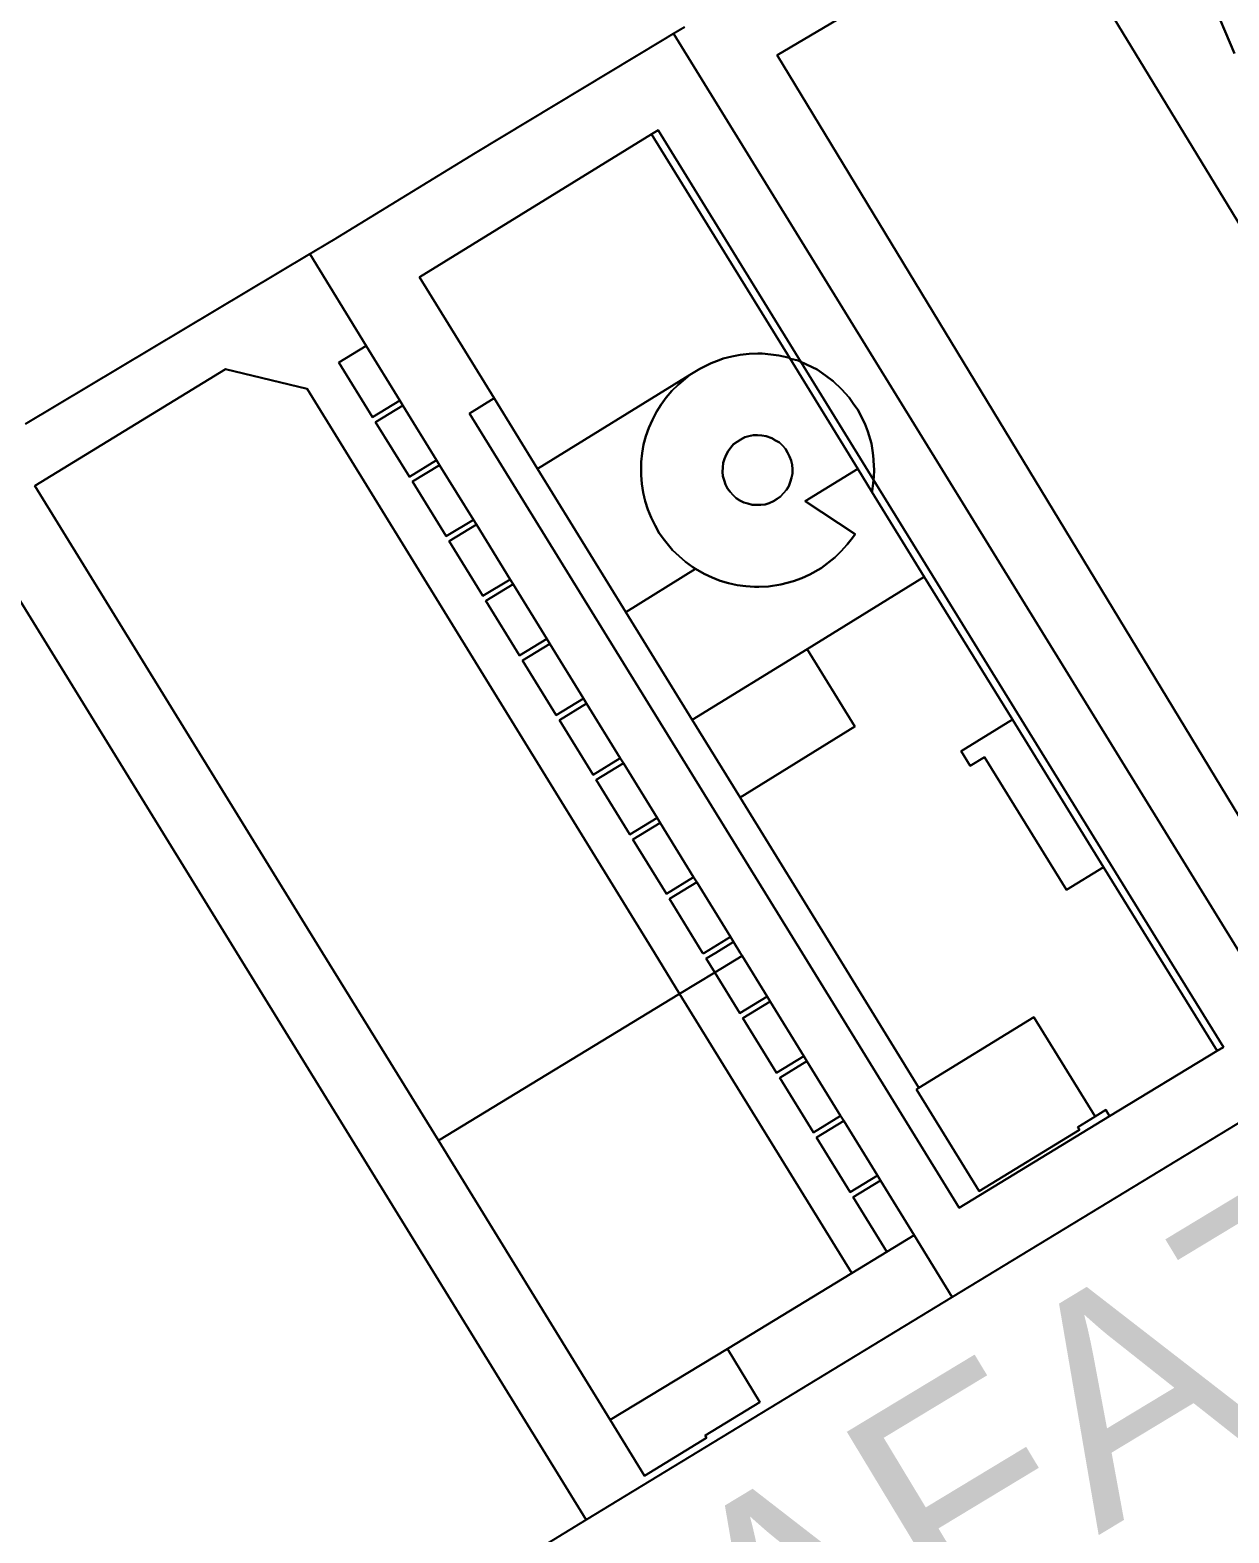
# Model space of a CAD drawing. Header units: millimetres. Extents: x 1888 to 2040, y 1705 to 1894.
# Drawn here: x 1943.3641 to 1943.4463, y 1822.9347 to 1823.0377 of the extents above; entities that cross this region are included whole.
import ezdxf

# ---------------------------------------------------------------- set-up
doc = ezdxf.new("R2010")
doc.units = ezdxf.units.MM
doc.styles.get("Standard").update_dxf_attribs({"font": 'arial.ttf'})

# ---------------------------------------------------------------- blocks, each defined once
blk = doc.blocks.new('PI Son Oms')
for p, q in [((-181.361, -11.73634), (-181.34289, -11.72559)), ((-181.34289, -11.72559), (-181.361, -11.73634)), ((-181.34289, -11.72559), (-181.32473, -11.75544)), ((-181.32473, -11.75544), (-181.34289, -11.72559)), ((-181.33131, -11.73225), (-181.32963, -11.73621)), ((-181.32963, -11.73621), (-181.33131, -11.73225)), ((-181.33131, -11.73225), (-181.32963, -11.73621)), ((-181.32963, -11.73621), (-181.33131, -11.73225)), ((-181.36886, -11.73531), (-181.36811, -11.73485)), ((-181.36886, -11.73531), (-181.36811, -11.73485)), ((-181.36811, -11.73485), (-181.36733, -11.73438)), ((-181.36811, -11.73485), (-181.36733, -11.73438)), ((-181.36811, -11.73485), (-181.32927, -11.79789)), ((-181.32927, -11.79789), (-181.36811, -11.73485)), ((-181.36811, -11.73485), (-181.32927, -11.79789)), ((-181.32927, -11.79789), (-181.36811, -11.73485)), ((-181.3817, -11.74304), (-181.36886, -11.73531)), ((-181.3817, -11.74304), (-181.36886, -11.73531)), ((-181.32366, -11.79789), (-181.361, -11.73634)), ((-181.361, -11.73634), (-181.32366, -11.79789)), ((-181.38554, -11.75155), (-181.36962, -11.74175)), ((-181.36962, -11.74175), (-181.38554, -11.75155)), ((-181.36962, -11.74175), (-181.36917, -11.74148)), ((-181.36917, -11.74148), (-181.36962, -11.74175)), ((-181.36014, -11.75712), (-181.36962, -11.74175)), ((-181.36962, -11.74175), (-181.36014, -11.75712)), ((-181.36917, -11.74148), (-181.35937, -11.75737)), ((-181.35937, -11.75737), (-181.36917, -11.74148)), ((-181.39143, -11.74899), (-181.3817, -11.74304)), ((-181.39143, -11.74899), (-181.3817, -11.74304)), ((-181.393, -11.74993), (-181.3917, -11.74915)), ((-181.393, -11.74993), (-181.3917, -11.74915)), ((-181.3917, -11.74915), (-181.39143, -11.74899)), ((-181.3917, -11.74915), (-181.39143, -11.74899)), ((-181.41256, -11.76161), (-181.39305, -11.74996)), ((-181.41256, -11.76161), (-181.39305, -11.74996)), ((-181.39305, -11.74996), (-181.393, -11.74993)), ((-181.39305, -11.74996), (-181.393, -11.74993)), ((-181.39305, -11.74996), (-181.38919, -11.75626)), ((-181.38919, -11.75626), (-181.39305, -11.74996)), ((-181.39305, -11.74996), (-181.38919, -11.75626)), ((-181.38919, -11.75626), (-181.39305, -11.74996)), ((-181.38042, -11.75986), (-181.38554, -11.75155)), ((-181.38554, -11.75155), (-181.38042, -11.75986)), ((-181.38919, -11.75626), (-181.39106, -11.7574)), ((-181.39106, -11.7574), (-181.38919, -11.75626)), ((-181.38919, -11.75626), (-181.38688, -11.76001)), ((-181.38688, -11.76001), (-181.38919, -11.75626)), ((-181.38919, -11.75626), (-181.38688, -11.76001)), ((-181.38688, -11.76001), (-181.38919, -11.75626)), ((-181.39106, -11.7574), (-181.38875, -11.76115)), ((-181.38875, -11.76115), (-181.39106, -11.7574)), ((-181.36631, -11.75784), (-181.36554, -11.75746)), ((-181.36554, -11.75746), (-181.36631, -11.75784)), ((-181.36554, -11.75746), (-181.36498, -11.75724)), ((-181.36498, -11.75724), (-181.36554, -11.75746)), ((-181.36498, -11.75724), (-181.3647, -11.75714)), ((-181.3647, -11.75714), (-181.36498, -11.75724)), ((-181.3647, -11.75714), (-181.36441, -11.75707)), ((-181.36441, -11.75707), (-181.3647, -11.75714)), ((-181.36441, -11.75707), (-181.36412, -11.75699)), ((-181.36412, -11.75699), (-181.36441, -11.75707)), ((-181.36412, -11.75699), (-181.36353, -11.75688)), ((-181.36353, -11.75688), (-181.36412, -11.75699)), ((-181.36353, -11.75688), (-181.36293, -11.75681)), ((-181.36293, -11.75681), (-181.36353, -11.75688)), ((-181.36293, -11.75681), (-181.36233, -11.75679)), ((-181.36233, -11.75679), (-181.36293, -11.75681)), ((-181.36233, -11.75679), (-181.36203, -11.7568)), ((-181.36203, -11.7568), (-181.36233, -11.75679)), ((-181.36203, -11.7568), (-181.36143, -11.75685)), ((-181.36143, -11.75685), (-181.36203, -11.7568)), ((-181.36143, -11.75685), (-181.36089, -11.75692)), ((-181.36089, -11.75692), (-181.36143, -11.75685)), ((-181.36089, -11.75692), (-181.36025, -11.75707)), ((-181.36025, -11.75707), (-181.36089, -11.75692)), ((-181.36025, -11.75707), (-181.36014, -11.75712)), ((-181.36014, -11.75712), (-181.36025, -11.75707)), ((-181.36007, -11.75715), (-181.36014, -11.75712)), ((-181.36014, -11.75712), (-181.35547, -11.7647)), ((-181.36014, -11.75712), (-181.36007, -11.75715)), ((-181.35547, -11.7647), (-181.36014, -11.75712)), ((-181.35957, -11.75728), (-181.36007, -11.75715)), ((-181.36007, -11.75715), (-181.35957, -11.75728)), ((-181.35937, -11.75737), (-181.35957, -11.75728)), ((-181.35957, -11.75728), (-181.35937, -11.75737)), ((-181.35937, -11.75737), (-181.35439, -11.76545)), ((-181.35827, -11.7579), (-181.35937, -11.75737)), ((-181.35937, -11.75737), (-181.35827, -11.7579)), ((-181.35439, -11.76545), (-181.35937, -11.75737)), ((-181.41192, -11.76586), (-181.39883, -11.75787)), ((-181.39883, -11.75787), (-181.41192, -11.76586)), ((-181.39883, -11.75787), (-181.39324, -11.75922)), ((-181.39324, -11.75922), (-181.39883, -11.75787)), ((-181.37744, -11.7647), (-181.367, -11.75826)), ((-181.367, -11.75826), (-181.37744, -11.7647)), ((-181.367, -11.75826), (-181.36779, -11.75893)), ((-181.36779, -11.75893), (-181.367, -11.75826)), ((-181.367, -11.75826), (-181.36631, -11.75784)), ((-181.36631, -11.75784), (-181.367, -11.75826)), ((-181.35768, -11.75829), (-181.35827, -11.7579)), ((-181.35827, -11.7579), (-181.35768, -11.75829)), ((-181.35716, -11.75869), (-181.35768, -11.75829)), ((-181.35768, -11.75829), (-181.35716, -11.75869)), ((-181.39324, -11.75922), (-181.36942, -11.79789)), ((-181.36942, -11.79789), (-181.39324, -11.75922)), ((-181.36822, -11.75935), (-181.36861, -11.75981)), ((-181.36861, -11.75981), (-181.36822, -11.75935)), ((-181.36779, -11.75893), (-181.36822, -11.75935)), ((-181.36822, -11.75935), (-181.36779, -11.75893)), ((-181.3566, -11.75924), (-181.35716, -11.75869)), ((-181.35716, -11.75869), (-181.3566, -11.75924)), ((-181.35606, -11.75981), (-181.3566, -11.75924)), ((-181.3566, -11.75924), (-181.35606, -11.75981)), ((-181.38875, -11.76115), (-181.38688, -11.76001)), ((-181.38688, -11.76001), (-181.38875, -11.76115)), ((-181.38667, -11.76035), (-181.38854, -11.76149)), ((-181.38854, -11.76149), (-181.38667, -11.76035)), ((-181.38688, -11.76001), (-181.38667, -11.76035)), ((-181.38667, -11.76035), (-181.38688, -11.76001)), ((-181.38688, -11.76001), (-181.38667, -11.76035)), ((-181.38667, -11.76035), (-181.38688, -11.76001)), ((-181.38667, -11.76035), (-181.38436, -11.7641)), ((-181.38436, -11.7641), (-181.38667, -11.76035)), ((-181.38667, -11.76035), (-181.38436, -11.7641)), ((-181.38436, -11.7641), (-181.38667, -11.76035)), ((-181.3821, -11.7609), (-181.38042, -11.75986)), ((-181.38042, -11.75986), (-181.3821, -11.7609)), ((-181.38042, -11.75986), (-181.37744, -11.7647)), ((-181.37744, -11.7647), (-181.38042, -11.75986)), ((-181.36896, -11.7603), (-181.36928, -11.7608)), ((-181.36928, -11.7608), (-181.36896, -11.7603)), ((-181.36861, -11.75981), (-181.36896, -11.7603)), ((-181.36896, -11.7603), (-181.36861, -11.75981)), ((-181.35579, -11.76022), (-181.35606, -11.75981)), ((-181.35606, -11.75981), (-181.35579, -11.76022)), ((-181.35547, -11.76066), (-181.35579, -11.76022)), ((-181.35579, -11.76022), (-181.35547, -11.76066)), ((-181.355, -11.7616), (-181.35547, -11.76066)), ((-181.35547, -11.76066), (-181.355, -11.7616)), ((-181.38854, -11.76149), (-181.38623, -11.76524)), ((-181.38623, -11.76524), (-181.38854, -11.76149)), ((-181.35929, -11.79789), (-181.3821, -11.7609)), ((-181.3821, -11.7609), (-181.35929, -11.79789)), ((-181.36955, -11.76134), (-181.3698, -11.76189)), ((-181.3698, -11.76189), (-181.36955, -11.76134)), ((-181.36928, -11.7608), (-181.36955, -11.76134)), ((-181.36955, -11.76134), (-181.36928, -11.7608)), ((-181.35479, -11.76213), (-181.355, -11.7616)), ((-181.355, -11.7616), (-181.35479, -11.76213)), ((-181.37, -11.76246), (-181.37016, -11.76304)), ((-181.37016, -11.76304), (-181.37, -11.76246)), ((-181.3698, -11.76189), (-181.37, -11.76246)), ((-181.37, -11.76246), (-181.3698, -11.76189)), ((-181.36375, -11.76284), (-181.3635, -11.76268)), ((-181.3635, -11.76268), (-181.36375, -11.76284)), ((-181.3635, -11.76268), (-181.36323, -11.76254)), ((-181.36323, -11.76254), (-181.3635, -11.76268)), ((-181.36323, -11.76254), (-181.36294, -11.76246)), ((-181.36294, -11.76246), (-181.36323, -11.76254)), ((-181.36294, -11.76246), (-181.36265, -11.7624)), ((-181.36265, -11.7624), (-181.36294, -11.76246)), ((-181.36265, -11.7624), (-181.36235, -11.76239)), ((-181.36235, -11.76239), (-181.36265, -11.7624)), ((-181.36235, -11.76239), (-181.36205, -11.76241)), ((-181.36205, -11.76241), (-181.36235, -11.76239)), ((-181.36205, -11.76241), (-181.36175, -11.76246)), ((-181.36175, -11.76246), (-181.36205, -11.76241)), ((-181.36175, -11.76246), (-181.36137, -11.76261)), ((-181.36137, -11.76261), (-181.36175, -11.76246)), ((-181.36137, -11.76261), (-181.36111, -11.76275)), ((-181.36111, -11.76275), (-181.36137, -11.76261)), ((-181.36111, -11.76275), (-181.36085, -11.7629)), ((-181.36085, -11.7629), (-181.36111, -11.76275)), ((-181.35454, -11.76296), (-181.35479, -11.76213)), ((-181.35479, -11.76213), (-181.35454, -11.76296)), ((-181.37027, -11.76363), (-181.37033, -11.76423)), ((-181.37033, -11.76423), (-181.37027, -11.76363)), ((-181.37016, -11.76304), (-181.37027, -11.76363)), ((-181.37027, -11.76363), (-181.37016, -11.76304)), ((-181.36462, -11.76401), (-181.3645, -11.76374)), ((-181.3645, -11.76374), (-181.36462, -11.76401)), ((-181.3645, -11.76374), (-181.36436, -11.76348)), ((-181.36436, -11.76348), (-181.3645, -11.76374)), ((-181.36436, -11.76348), (-181.36419, -11.76324)), ((-181.36419, -11.76324), (-181.36436, -11.76348)), ((-181.36419, -11.76324), (-181.36399, -11.76302)), ((-181.36399, -11.76302), (-181.36419, -11.76324)), ((-181.36399, -11.76302), (-181.36375, -11.76284)), ((-181.36375, -11.76284), (-181.36399, -11.76302)), ((-181.36085, -11.7629), (-181.36064, -11.76311)), ((-181.36064, -11.76311), (-181.36085, -11.7629)), ((-181.36064, -11.76311), (-181.36044, -11.76333)), ((-181.36044, -11.76333), (-181.36064, -11.76311)), ((-181.36044, -11.76333), (-181.36029, -11.76359)), ((-181.36029, -11.76359), (-181.36044, -11.76333)), ((-181.36029, -11.76359), (-181.36015, -11.76386)), ((-181.36015, -11.76386), (-181.36029, -11.76359)), ((-181.35443, -11.7636), (-181.35454, -11.76296)), ((-181.35454, -11.76296), (-181.35443, -11.7636)), ((-181.3544, -11.76403), (-181.35443, -11.7636)), ((-181.35443, -11.7636), (-181.3544, -11.76403)), ((-181.38623, -11.76524), (-181.38436, -11.7641)), ((-181.38436, -11.7641), (-181.38623, -11.76524)), ((-181.38415, -11.76444), (-181.38602, -11.76558)), ((-181.38602, -11.76558), (-181.38415, -11.76444)), ((-181.38436, -11.7641), (-181.38415, -11.76444)), ((-181.38415, -11.76444), (-181.38436, -11.7641)), ((-181.38436, -11.7641), (-181.38415, -11.76444)), ((-181.38415, -11.76444), (-181.38436, -11.7641)), ((-181.38415, -11.76444), (-181.38184, -11.76819)), ((-181.38184, -11.76819), (-181.38415, -11.76444)), ((-181.38415, -11.76444), (-181.38184, -11.76819)), ((-181.38184, -11.76819), (-181.38415, -11.76444)), ((-181.37744, -11.7647), (-181.37139, -11.77452)), ((-181.37139, -11.77452), (-181.37744, -11.7647)), ((-181.37033, -11.76423), (-181.37034, -11.76513)), ((-181.37034, -11.76513), (-181.37033, -11.76423)), ((-181.36475, -11.7649), (-181.36474, -11.7646)), ((-181.36474, -11.7646), (-181.36475, -11.7649)), ((-181.36474, -11.7646), (-181.3647, -11.7643)), ((-181.3647, -11.7643), (-181.36474, -11.7646)), ((-181.3647, -11.7643), (-181.36462, -11.76401)), ((-181.36462, -11.76401), (-181.3647, -11.7643)), ((-181.36015, -11.76386), (-181.36004, -11.76414)), ((-181.36004, -11.76414), (-181.36015, -11.76386)), ((-181.36004, -11.76414), (-181.35998, -11.76443)), ((-181.35998, -11.76443), (-181.36004, -11.76414)), ((-181.35998, -11.76443), (-181.35996, -11.76473)), ((-181.35996, -11.76473), (-181.35998, -11.76443)), ((-181.35996, -11.76473), (-181.35996, -11.76503)), ((-181.35996, -11.76503), (-181.35996, -11.76473)), ((-181.35908, -11.76693), (-181.35547, -11.7647)), ((-181.35547, -11.7647), (-181.35908, -11.76693)), ((-181.35547, -11.7647), (-181.3545, -11.76628)), ((-181.3545, -11.76628), (-181.35547, -11.7647)), ((-181.35439, -11.76414), (-181.3544, -11.76403)), ((-181.3544, -11.76403), (-181.35439, -11.76414)), ((-181.35435, -11.7648), (-181.35439, -11.76414)), ((-181.35439, -11.76414), (-181.35435, -11.7648)), ((-181.35437, -11.76524), (-181.35435, -11.7648)), ((-181.35435, -11.7648), (-181.35437, -11.76524)), ((-181.41827, -11.76509), (-181.39806, -11.79789)), ((-181.39806, -11.79789), (-181.41827, -11.76509)), ((-181.41827, -11.76509), (-181.39806, -11.79789)), ((-181.39806, -11.79789), (-181.41827, -11.76509)), ((-181.39218, -11.79789), (-181.41192, -11.76586)), ((-181.41192, -11.76586), (-181.39218, -11.79789)), ((-181.38602, -11.76558), (-181.38371, -11.76933)), ((-181.38371, -11.76933), (-181.38602, -11.76558)), ((-181.37034, -11.76513), (-181.37028, -11.76573)), ((-181.37028, -11.76573), (-181.37034, -11.76513)), ((-181.37028, -11.76573), (-181.3702, -11.76633)), ((-181.3702, -11.76633), (-181.37028, -11.76573)), ((-181.36472, -11.7652), (-181.36475, -11.7649)), ((-181.36475, -11.7649), (-181.36472, -11.7652)), ((-181.36464, -11.76549), (-181.36472, -11.7652)), ((-181.36472, -11.7652), (-181.36464, -11.76549)), ((-181.36454, -11.76577), (-181.36464, -11.76549)), ((-181.36464, -11.76549), (-181.36454, -11.76577)), ((-181.3644, -11.76604), (-181.36454, -11.76577)), ((-181.36454, -11.76577), (-181.3644, -11.76604)), ((-181.3602, -11.76589), (-181.36037, -11.76614)), ((-181.36037, -11.76614), (-181.3602, -11.76589)), ((-181.3601, -11.76561), (-181.3602, -11.76589)), ((-181.3602, -11.76589), (-181.3601, -11.76561)), ((-181.36002, -11.76532), (-181.3601, -11.76561)), ((-181.3601, -11.76561), (-181.36002, -11.76532)), ((-181.35996, -11.76503), (-181.36002, -11.76532)), ((-181.36002, -11.76532), (-181.35996, -11.76503)), ((-181.35448, -11.7662), (-181.35441, -11.7657)), ((-181.35441, -11.7657), (-181.35448, -11.7662)), ((-181.35441, -11.7657), (-181.35439, -11.76545)), ((-181.35439, -11.76545), (-181.35441, -11.7657)), ((-181.35439, -11.76545), (-181.35437, -11.76524)), ((-181.35437, -11.76524), (-181.35439, -11.76545)), ((-181.35439, -11.76545), (-181.33439, -11.79789)), ((-181.33439, -11.79789), (-181.35439, -11.76545)), ((-181.3702, -11.76633), (-181.37005, -11.76691)), ((-181.37005, -11.76691), (-181.3702, -11.76633)), ((-181.37005, -11.76691), (-181.36988, -11.76749)), ((-181.36988, -11.76749), (-181.37005, -11.76691)), ((-181.36423, -11.76629), (-181.3644, -11.76604)), ((-181.3644, -11.76604), (-181.36423, -11.76629)), ((-181.36403, -11.76651), (-181.36423, -11.76629)), ((-181.36423, -11.76629), (-181.36403, -11.76651)), ((-181.36381, -11.76671), (-181.36403, -11.76651)), ((-181.36403, -11.76651), (-181.36381, -11.76671)), ((-181.36356, -11.76687), (-181.36381, -11.76671)), ((-181.36381, -11.76671), (-181.36356, -11.76687)), ((-181.36329, -11.767), (-181.36356, -11.76687)), ((-181.36356, -11.76687), (-181.36329, -11.767)), ((-181.36126, -11.76693), (-181.36154, -11.76705)), ((-181.36154, -11.76705), (-181.36126, -11.76693)), ((-181.36101, -11.76677), (-181.36126, -11.76693)), ((-181.36126, -11.76693), (-181.36101, -11.76677)), ((-181.36077, -11.76659), (-181.36101, -11.76677)), ((-181.36101, -11.76677), (-181.36077, -11.76659)), ((-181.36056, -11.76637), (-181.36077, -11.76659)), ((-181.36077, -11.76659), (-181.36056, -11.76637)), ((-181.36037, -11.76614), (-181.36056, -11.76637)), ((-181.36056, -11.76637), (-181.36037, -11.76614)), ((-181.35566, -11.76918), (-181.35908, -11.76693)), ((-181.35908, -11.76693), (-181.35566, -11.76918)), ((-181.3545, -11.76628), (-181.35448, -11.7662)), ((-181.35448, -11.7662), (-181.3545, -11.76628)), ((-181.35091, -11.7721), (-181.3545, -11.76628)), ((-181.3545, -11.76628), (-181.35091, -11.7721)), ((-181.36988, -11.76749), (-181.36965, -11.76805)), ((-181.36965, -11.76805), (-181.36988, -11.76749)), ((-181.36301, -11.76709), (-181.36329, -11.767)), ((-181.36329, -11.767), (-181.36301, -11.76709)), ((-181.36272, -11.76717), (-181.36301, -11.76709)), ((-181.36301, -11.76709), (-181.36272, -11.76717)), ((-181.36242, -11.76718), (-181.36272, -11.76717)), ((-181.36272, -11.76717), (-181.36242, -11.76718)), ((-181.36212, -11.76718), (-181.36242, -11.76718)), ((-181.36242, -11.76718), (-181.36212, -11.76718)), ((-181.36182, -11.76714), (-181.36212, -11.76718)), ((-181.36212, -11.76718), (-181.36182, -11.76714)), ((-181.36154, -11.76705), (-181.36182, -11.76714)), ((-181.36182, -11.76714), (-181.36154, -11.76705)), ((-181.38371, -11.76933), (-181.38184, -11.76819)), ((-181.38184, -11.76819), (-181.38371, -11.76933)), ((-181.38163, -11.76853), (-181.3835, -11.76967)), ((-181.3835, -11.76967), (-181.38163, -11.76853)), ((-181.38184, -11.76819), (-181.38163, -11.76853)), ((-181.38163, -11.76853), (-181.38184, -11.76819)), ((-181.38184, -11.76819), (-181.38163, -11.76853)), ((-181.38163, -11.76853), (-181.38184, -11.76819)), ((-181.38163, -11.76853), (-181.37932, -11.77228)), ((-181.37932, -11.77228), (-181.38163, -11.76853)), ((-181.38163, -11.76853), (-181.37932, -11.77228)), ((-181.37932, -11.77228), (-181.38163, -11.76853)), ((-181.36965, -11.76805), (-181.36938, -11.76859)), ((-181.36938, -11.76859), (-181.36965, -11.76805)), ((-181.36938, -11.76859), (-181.36909, -11.76911)), ((-181.36909, -11.76911), (-181.36938, -11.76859)), ((-181.3835, -11.76967), (-181.38119, -11.77341)), ((-181.38119, -11.77341), (-181.3835, -11.76967)), ((-181.36909, -11.76911), (-181.36874, -11.76959)), ((-181.36874, -11.76959), (-181.36909, -11.76911)), ((-181.36874, -11.76959), (-181.36837, -11.77006)), ((-181.36837, -11.77006), (-181.36874, -11.76959)), ((-181.35661, -11.77035), (-181.35621, -11.7699)), ((-181.35621, -11.7699), (-181.35661, -11.77035)), ((-181.35621, -11.7699), (-181.35583, -11.76943)), ((-181.35583, -11.76943), (-181.35621, -11.7699)), ((-181.35583, -11.76943), (-181.35566, -11.76918)), ((-181.35566, -11.76918), (-181.35583, -11.76943)), ((-181.36837, -11.77006), (-181.36817, -11.77028)), ((-181.36817, -11.77028), (-181.36837, -11.77006)), ((-181.36817, -11.77028), (-181.36773, -11.7707)), ((-181.36773, -11.7707), (-181.36817, -11.77028)), ((-181.36773, -11.7707), (-181.36728, -11.77109)), ((-181.36728, -11.77109), (-181.36773, -11.7707)), ((-181.35799, -11.77151), (-181.35704, -11.77078)), ((-181.35704, -11.77078), (-181.35799, -11.77151)), ((-181.35704, -11.77078), (-181.35661, -11.77035)), ((-181.35661, -11.77035), (-181.35704, -11.77078)), ((-181.37139, -11.77452), (-181.36661, -11.77157)), ((-181.36661, -11.77157), (-181.37139, -11.77452)), ((-181.36728, -11.77109), (-181.36704, -11.77127)), ((-181.36704, -11.77127), (-181.36728, -11.77109)), ((-181.36704, -11.77127), (-181.36679, -11.77144)), ((-181.36679, -11.77144), (-181.36704, -11.77127)), ((-181.36679, -11.77144), (-181.36661, -11.77157)), ((-181.36661, -11.77157), (-181.36679, -11.77144)), ((-181.36661, -11.77157), (-181.36601, -11.7719)), ((-181.36601, -11.7719), (-181.36661, -11.77157)), ((-181.36601, -11.7719), (-181.36547, -11.77216)), ((-181.36547, -11.77216), (-181.36601, -11.7719)), ((-181.35932, -11.7722), (-181.35877, -11.77195)), ((-181.35877, -11.77195), (-181.35932, -11.7722)), ((-181.35877, -11.77195), (-181.35799, -11.77151)), ((-181.35799, -11.77151), (-181.35877, -11.77195)), ((-181.38119, -11.77341), (-181.37932, -11.77228)), ((-181.37932, -11.77228), (-181.38119, -11.77341)), ((-181.37911, -11.77262), (-181.38098, -11.77375)), ((-181.38098, -11.77375), (-181.37911, -11.77262)), ((-181.37932, -11.77228), (-181.37911, -11.77262)), ((-181.37911, -11.77262), (-181.37932, -11.77228)), ((-181.37932, -11.77228), (-181.37911, -11.77262)), ((-181.37911, -11.77262), (-181.37932, -11.77228)), ((-181.37911, -11.77262), (-181.3768, -11.77637)), ((-181.3768, -11.77637), (-181.37911, -11.77262)), ((-181.37911, -11.77262), (-181.3768, -11.77637)), ((-181.3768, -11.77637), (-181.37911, -11.77262)), ((-181.36547, -11.77216), (-181.36491, -11.77238)), ((-181.36491, -11.77238), (-181.36547, -11.77216)), ((-181.36491, -11.77238), (-181.36433, -11.77254)), ((-181.36433, -11.77254), (-181.36491, -11.77238)), ((-181.36433, -11.77254), (-181.36375, -11.77267)), ((-181.36375, -11.77267), (-181.36433, -11.77254)), ((-181.36375, -11.77267), (-181.36315, -11.77275)), ((-181.36315, -11.77275), (-181.36375, -11.77267)), ((-181.36315, -11.77275), (-181.36255, -11.77279)), ((-181.36255, -11.77279), (-181.36315, -11.77275)), ((-181.36255, -11.77279), (-181.36225, -11.77279)), ((-181.36225, -11.77279), (-181.36255, -11.77279)), ((-181.36225, -11.77279), (-181.36159, -11.77277)), ((-181.36159, -11.77277), (-181.36225, -11.77279)), ((-181.36159, -11.77277), (-181.36076, -11.77263)), ((-181.36076, -11.77263), (-181.36159, -11.77277)), ((-181.36076, -11.77263), (-181.35989, -11.7724)), ((-181.35989, -11.7724), (-181.36076, -11.77263)), ((-181.35989, -11.7724), (-181.35932, -11.7722)), ((-181.35932, -11.7722), (-181.35989, -11.7724)), ((-181.35091, -11.7721), (-181.35895, -11.77706)), ((-181.35895, -11.77706), (-181.35091, -11.7721)), ((-181.34486, -11.7819), (-181.35091, -11.7721)), ((-181.35091, -11.7721), (-181.34486, -11.7819)), ((-181.38098, -11.77375), (-181.37867, -11.7775)), ((-181.37867, -11.7775), (-181.38098, -11.77375)), ((-181.37139, -11.77452), (-181.36683, -11.78192)), ((-181.36683, -11.78192), (-181.37139, -11.77452)), ((-181.37867, -11.7775), (-181.3768, -11.77637)), ((-181.3768, -11.77637), (-181.37867, -11.7775)), ((-181.37659, -11.77671), (-181.37846, -11.77784)), ((-181.37846, -11.77784), (-181.37659, -11.77671)), ((-181.3768, -11.77637), (-181.37659, -11.77671)), ((-181.37659, -11.77671), (-181.3768, -11.77637)), ((-181.3768, -11.77637), (-181.37659, -11.77671)), ((-181.37659, -11.77671), (-181.3768, -11.77637)), ((-181.37659, -11.77671), (-181.37428, -11.78046)), ((-181.37428, -11.78046), (-181.37659, -11.77671)), ((-181.37659, -11.77671), (-181.37428, -11.78046)), ((-181.37428, -11.78046), (-181.37659, -11.77671)), ((-181.35895, -11.77706), (-181.36683, -11.78192)), ((-181.36683, -11.78192), (-181.35895, -11.77706)), ((-181.35895, -11.77706), (-181.35567, -11.78238)), ((-181.35567, -11.78238), (-181.35895, -11.77706)), ((-181.37846, -11.77784), (-181.37615, -11.78159)), ((-181.37615, -11.78159), (-181.37846, -11.77784)), ((-181.37615, -11.78159), (-181.37428, -11.78046)), ((-181.37428, -11.78046), (-181.37615, -11.78159)), ((-181.37407, -11.7808), (-181.37594, -11.78193)), ((-181.37594, -11.78193), (-181.37407, -11.7808)), ((-181.37428, -11.78046), (-181.37407, -11.7808)), ((-181.37407, -11.7808), (-181.37428, -11.78046)), ((-181.37428, -11.78046), (-181.37407, -11.7808)), ((-181.37407, -11.7808), (-181.37428, -11.78046)), ((-181.37407, -11.7808), (-181.37176, -11.78455)), ((-181.37176, -11.78455), (-181.37407, -11.7808)), ((-181.37407, -11.7808), (-181.37176, -11.78455)), ((-181.37176, -11.78455), (-181.37407, -11.7808)), ((-181.37594, -11.78193), (-181.37363, -11.78568)), ((-181.37363, -11.78568), (-181.37594, -11.78193)), ((-181.36683, -11.78192), (-181.36355, -11.78724)), ((-181.36355, -11.78724), (-181.36683, -11.78192)), ((-181.35567, -11.78238), (-181.36355, -11.78724)), ((-181.36355, -11.78724), (-181.35567, -11.78238)), ((-181.34486, -11.7819), (-181.34838, -11.78407)), ((-181.34838, -11.78407), (-181.34486, -11.7819)), ((-181.33861, -11.79202), (-181.34486, -11.7819)), ((-181.34486, -11.7819), (-181.33861, -11.79202)), ((-181.34838, -11.78407), (-181.34776, -11.78507)), ((-181.34776, -11.78507), (-181.34838, -11.78407)), ((-181.37363, -11.78568), (-181.37176, -11.78455)), ((-181.37176, -11.78455), (-181.37363, -11.78568)), ((-181.37155, -11.78489), (-181.37342, -11.78602)), ((-181.37342, -11.78602), (-181.37155, -11.78489)), ((-181.37176, -11.78455), (-181.37155, -11.78489)), ((-181.37155, -11.78489), (-181.37176, -11.78455)), ((-181.37176, -11.78455), (-181.37155, -11.78489)), ((-181.37155, -11.78489), (-181.37176, -11.78455)), ((-181.37155, -11.78489), (-181.36924, -11.78864)), ((-181.36924, -11.78864), (-181.37155, -11.78489)), ((-181.37155, -11.78489), (-181.36924, -11.78864)), ((-181.36924, -11.78864), (-181.37155, -11.78489)), ((-181.34776, -11.78507), (-181.34678, -11.78447)), ((-181.34678, -11.78447), (-181.34776, -11.78507)), ((-181.34678, -11.78447), (-181.34116, -11.79357)), ((-181.34116, -11.79357), (-181.34678, -11.78447)), ((-181.37342, -11.78602), (-181.37111, -11.78977)), ((-181.37111, -11.78977), (-181.37342, -11.78602)), ((-181.36355, -11.78724), (-181.35699, -11.79789)), ((-181.35699, -11.79789), (-181.36355, -11.78724)), ((-181.37111, -11.78977), (-181.36924, -11.78864)), ((-181.36924, -11.78864), (-181.37111, -11.78977)), ((-181.36903, -11.78898), (-181.3709, -11.79011)), ((-181.3709, -11.79011), (-181.36903, -11.78898)), ((-181.36924, -11.78864), (-181.36903, -11.78898)), ((-181.36903, -11.78898), (-181.36924, -11.78864)), ((-181.36924, -11.78864), (-181.36903, -11.78898)), ((-181.36903, -11.78898), (-181.36924, -11.78864)), ((-181.36903, -11.78898), (-181.36673, -11.79271)), ((-181.36673, -11.79271), (-181.36903, -11.78898)), ((-181.36903, -11.78898), (-181.36673, -11.79271)), ((-181.36673, -11.79271), (-181.36903, -11.78898)), ((-181.3709, -11.79011), (-181.3686, -11.79385)), ((-181.3686, -11.79385), (-181.3709, -11.79011)), ((-181.34116, -11.79357), (-181.33861, -11.79202)), ((-181.33861, -11.79202), (-181.34116, -11.79357)), ((-181.33499, -11.79789), (-181.33861, -11.79202)), ((-181.33861, -11.79202), (-181.33499, -11.79789)), ((-181.3686, -11.79385), (-181.36673, -11.79271)), ((-181.36673, -11.79271), (-181.3686, -11.79385)), ((-181.36652, -11.79305), (-181.36839, -11.7942)), ((-181.36839, -11.7942), (-181.36652, -11.79305)), ((-181.36673, -11.79271), (-181.36652, -11.79305)), ((-181.36652, -11.79305), (-181.36673, -11.79271)), ((-181.36673, -11.79271), (-181.36652, -11.79305)), ((-181.36652, -11.79305), (-181.36673, -11.79271)), ((-181.36652, -11.79305), (-181.36421, -11.7968)), ((-181.36421, -11.7968), (-181.36652, -11.79305)), ((-181.36652, -11.79305), (-181.36421, -11.7968)), ((-181.36421, -11.7968), (-181.36652, -11.79305)), ((-181.36839, -11.7942), (-181.36612, -11.79789)), ((-181.36612, -11.79789), (-181.36839, -11.7942)), ((-181.36598, -11.79789), (-181.36421, -11.7968)), ((-181.36421, -11.7968), (-181.36598, -11.79789)), ((-181.36421, -11.7968), (-181.364, -11.79714)), ((-181.364, -11.79714), (-181.36421, -11.7968)), ((-181.36421, -11.7968), (-181.364, -11.79714)), ((-181.364, -11.79714), (-181.36421, -11.7968)), ((-181.364, -11.79714), (-181.36522, -11.79789)), ((-181.36522, -11.79789), (-181.364, -11.79714)), ((-181.364, -11.79714), (-181.36354, -11.79789)), ((-181.36354, -11.79789), (-181.364, -11.79714)), ((-181.364, -11.79714), (-181.36354, -11.79789)), ((-181.36354, -11.79789), (-181.364, -11.79714)), ((-181.39806, -11.79789), (-181.3741, -11.83678)), ((-181.3741, -11.83678), (-181.39806, -11.79789)), ((-181.39806, -11.79789), (-181.3741, -11.83678)), ((-181.3741, -11.83678), (-181.39806, -11.79789)), ((-181.38424, -11.81077), (-181.39218, -11.79789)), ((-181.39218, -11.79789), (-181.38424, -11.81077)), ((-181.36942, -11.79789), (-181.36769, -11.8007)), ((-181.36769, -11.8007), (-181.36942, -11.79789)), ((-181.36612, -11.79789), (-181.36608, -11.79795)), ((-181.36608, -11.79795), (-181.36612, -11.79789)), ((-181.36608, -11.79795), (-181.36598, -11.79789)), ((-181.36598, -11.79789), (-181.36608, -11.79795)), ((-181.36522, -11.79789), (-181.36587, -11.79829)), ((-181.36587, -11.79829), (-181.36522, -11.79789)), ((-181.36587, -11.79829), (-181.36528, -11.79924)), ((-181.36528, -11.79924), (-181.36587, -11.79829)), ((-181.36528, -11.79924), (-181.36341, -11.7981)), ((-181.36341, -11.7981), (-181.36528, -11.79924)), ((-181.36354, -11.79789), (-181.36341, -11.7981)), ((-181.36341, -11.7981), (-181.36354, -11.79789)), ((-181.36354, -11.79789), (-181.36341, -11.7981)), ((-181.36341, -11.7981), (-181.36354, -11.79789)), ((-181.36341, -11.7981), (-181.36169, -11.80089)), ((-181.36169, -11.80089), (-181.36341, -11.7981)), ((-181.36341, -11.7981), (-181.36169, -11.80089)), ((-181.36169, -11.80089), (-181.36341, -11.7981)), ((-181.34851, -11.81537), (-181.35929, -11.79789)), ((-181.35929, -11.79789), (-181.34851, -11.81537)), ((-181.35699, -11.79789), (-181.35128, -11.80716)), ((-181.35128, -11.80716), (-181.35699, -11.79789)), ((-181.33083, -11.80462), (-181.33499, -11.79789)), ((-181.33499, -11.79789), (-181.33083, -11.80462)), ((-181.33439, -11.79789), (-181.3304, -11.80436)), ((-181.3304, -11.80436), (-181.33439, -11.79789)), ((-181.36769, -11.8007), (-181.36528, -11.79924)), ((-181.36528, -11.79924), (-181.36769, -11.8007)), ((-181.36528, -11.79924), (-181.36356, -11.80203)), ((-181.36356, -11.80203), (-181.36528, -11.79924)), ((-181.36769, -11.8007), (-181.38424, -11.81077)), ((-181.38424, -11.81077), (-181.36769, -11.8007)), ((-181.35589, -11.81985), (-181.36769, -11.8007)), ((-181.36769, -11.8007), (-181.35589, -11.81985)), ((-181.36356, -11.80203), (-181.36169, -11.80089)), ((-181.36169, -11.80089), (-181.36356, -11.80203)), ((-181.36169, -11.80089), (-181.36148, -11.80123)), ((-181.36148, -11.80123), (-181.36169, -11.80089)), ((-181.36169, -11.80089), (-181.36148, -11.80123)), ((-181.36148, -11.80123), (-181.36169, -11.80089)), ((-181.36148, -11.80123), (-181.36335, -11.80237)), ((-181.36335, -11.80237), (-181.36148, -11.80123)), ((-181.36148, -11.80123), (-181.35917, -11.80498)), ((-181.35917, -11.80498), (-181.36148, -11.80123)), ((-181.36148, -11.80123), (-181.35917, -11.80498)), ((-181.35917, -11.80498), (-181.36148, -11.80123)), ((-181.36335, -11.80237), (-181.36104, -11.80612)), ((-181.36104, -11.80612), (-181.36335, -11.80237)), ((-181.35128, -11.80716), (-181.34339, -11.8023)), ((-181.34339, -11.8023), (-181.35128, -11.80716)), ((-181.34339, -11.8023), (-181.33919, -11.80911)), ((-181.33919, -11.80911), (-181.34339, -11.8023)), ((-181.36104, -11.80612), (-181.35917, -11.80498)), ((-181.35917, -11.80498), (-181.36104, -11.80612)), ((-181.35917, -11.80498), (-181.35896, -11.80532)), ((-181.35896, -11.80532), (-181.35917, -11.80498)), ((-181.35917, -11.80498), (-181.35896, -11.80532)), ((-181.35896, -11.80532), (-181.35917, -11.80498)), ((-181.33083, -11.80462), (-181.3382, -11.8091)), ((-181.3382, -11.8091), (-181.33083, -11.80462)), ((-181.3304, -11.80436), (-181.33083, -11.80462)), ((-181.33083, -11.80462), (-181.3304, -11.80436)), ((-181.35896, -11.80532), (-181.36083, -11.80646)), ((-181.36083, -11.80646), (-181.35896, -11.80532)), ((-181.35896, -11.80532), (-181.35665, -11.80907)), ((-181.35665, -11.80907), (-181.35896, -11.80532)), ((-181.35896, -11.80532), (-181.35665, -11.80907)), ((-181.35665, -11.80907), (-181.35896, -11.80532)), ((-181.36083, -11.80646), (-181.35852, -11.81021)), ((-181.35852, -11.81021), (-181.36083, -11.80646)), ((-181.32406, -11.80635), (-181.34899, -11.82151)), ((-181.32406, -11.80635), (-181.34899, -11.82151)), ((-181.35128, -11.80716), (-181.35145, -11.80726)), ((-181.35145, -11.80726), (-181.35128, -11.80716)), ((-181.35145, -11.80726), (-181.34715, -11.81424)), ((-181.34715, -11.81424), (-181.35145, -11.80726)), ((-181.35852, -11.81021), (-181.35665, -11.80907)), ((-181.35665, -11.80907), (-181.35852, -11.81021)), ((-181.35665, -11.80907), (-181.35644, -11.80941)), ((-181.35644, -11.80941), (-181.35665, -11.80907)), ((-181.35665, -11.80907), (-181.35644, -11.80941)), ((-181.35644, -11.80941), (-181.35665, -11.80907)), ((-181.3382, -11.8091), (-181.34851, -11.81537)), ((-181.34851, -11.81537), (-181.3382, -11.8091)), ((-181.34039, -11.80984), (-181.33919, -11.80911)), ((-181.33919, -11.80911), (-181.34039, -11.80984)), ((-181.33919, -11.80911), (-181.33847, -11.80867)), ((-181.33847, -11.80867), (-181.33919, -11.80911)), ((-181.33847, -11.80867), (-181.3382, -11.8091)), ((-181.3382, -11.8091), (-181.33847, -11.80867)), ((-181.35644, -11.80941), (-181.35831, -11.81055)), ((-181.35831, -11.81055), (-181.35644, -11.80941)), ((-181.35644, -11.80941), (-181.35413, -11.81316)), ((-181.35413, -11.81316), (-181.35644, -11.80941)), ((-181.35644, -11.80941), (-181.35413, -11.81316)), ((-181.35413, -11.81316), (-181.35644, -11.80941)), ((-181.34715, -11.81424), (-181.34026, -11.81004)), ((-181.34026, -11.81004), (-181.34715, -11.81424)), ((-181.34026, -11.81004), (-181.34039, -11.80984)), ((-181.34039, -11.80984), (-181.34026, -11.81004)), ((-181.37245, -11.82992), (-181.38424, -11.81077)), ((-181.38424, -11.81077), (-181.37245, -11.82992)), ((-181.35831, -11.81055), (-181.356, -11.8143)), ((-181.356, -11.8143), (-181.35831, -11.81055)), ((-181.356, -11.8143), (-181.35413, -11.81316)), ((-181.35413, -11.81316), (-181.356, -11.8143)), ((-181.35413, -11.81316), (-181.35392, -11.8135)), ((-181.35392, -11.8135), (-181.35413, -11.81316)), ((-181.35413, -11.81316), (-181.35392, -11.8135)), ((-181.35392, -11.8135), (-181.35413, -11.81316)), ((-181.35392, -11.8135), (-181.35579, -11.81464)), ((-181.35579, -11.81464), (-181.35392, -11.8135)), ((-181.35392, -11.8135), (-181.35161, -11.81725)), ((-181.35161, -11.81725), (-181.35392, -11.8135)), ((-181.35392, -11.8135), (-181.35161, -11.81725)), ((-181.35161, -11.81725), (-181.35392, -11.8135)), ((-181.35579, -11.81464), (-181.35349, -11.81839)), ((-181.35349, -11.81839), (-181.35579, -11.81464)), ((-181.35161, -11.81725), (-181.35349, -11.81839)), ((-181.35349, -11.81839), (-181.35161, -11.81725)), ((-181.35161, -11.81725), (-181.34899, -11.82151)), ((-181.34899, -11.82151), (-181.35161, -11.81725)), ((-181.35161, -11.81725), (-181.34899, -11.82151)), ((-181.34899, -11.82151), (-181.35161, -11.81725)), ((-181.35349, -11.81839), (-181.35589, -11.81985)), ((-181.35589, -11.81985), (-181.35349, -11.81839)), ((-181.35589, -11.81985), (-181.36442, -11.82504)), ((-181.36442, -11.82504), (-181.35589, -11.81985)), ((-181.34899, -11.82151), (-181.3741, -11.83678)), ((-181.34899, -11.82151), (-181.3741, -11.83678)), ((-181.36442, -11.82504), (-181.37245, -11.82992)), ((-181.37245, -11.82992), (-181.36442, -11.82504)), ((-181.36219, -11.8287), (-181.36442, -11.82504)), ((-181.36442, -11.82504), (-181.36219, -11.8287)), ((-181.36594, -11.83099), (-181.36219, -11.8287)), ((-181.36219, -11.8287), (-181.36594, -11.83099)), ((-181.37245, -11.82992), (-181.37011, -11.83376)), ((-181.37011, -11.83376), (-181.37245, -11.82992)), ((-181.37011, -11.83376), (-181.36584, -11.83116)), ((-181.36584, -11.83116), (-181.37011, -11.83376)), ((-181.36584, -11.83116), (-181.36594, -11.83099)), ((-181.36594, -11.83099), (-181.36584, -11.83116)), ((-181.3741, -11.83678), (-181.39921, -11.85206)), ((-181.3741, -11.83678), (-181.39921, -11.85206))]:
    blk.add_line(p, q)

msp = doc.modelspace()

# ---------------------------------------------------------------- block references
msp.add_blockref('PI Son Oms', (2124.77634, 1834.77236))

# ---------------------------------------------------------------- texts
at = {"insert": (1943.32895, 1822.88654), "char_height": 0.015, "width": 0.2895993, "attachment_point": 1, "rotation": 31.139}
msp.add_mtext('{CAN CALAFAT}', dxfattribs=at)

doc.saveas('drawing.dxf')
